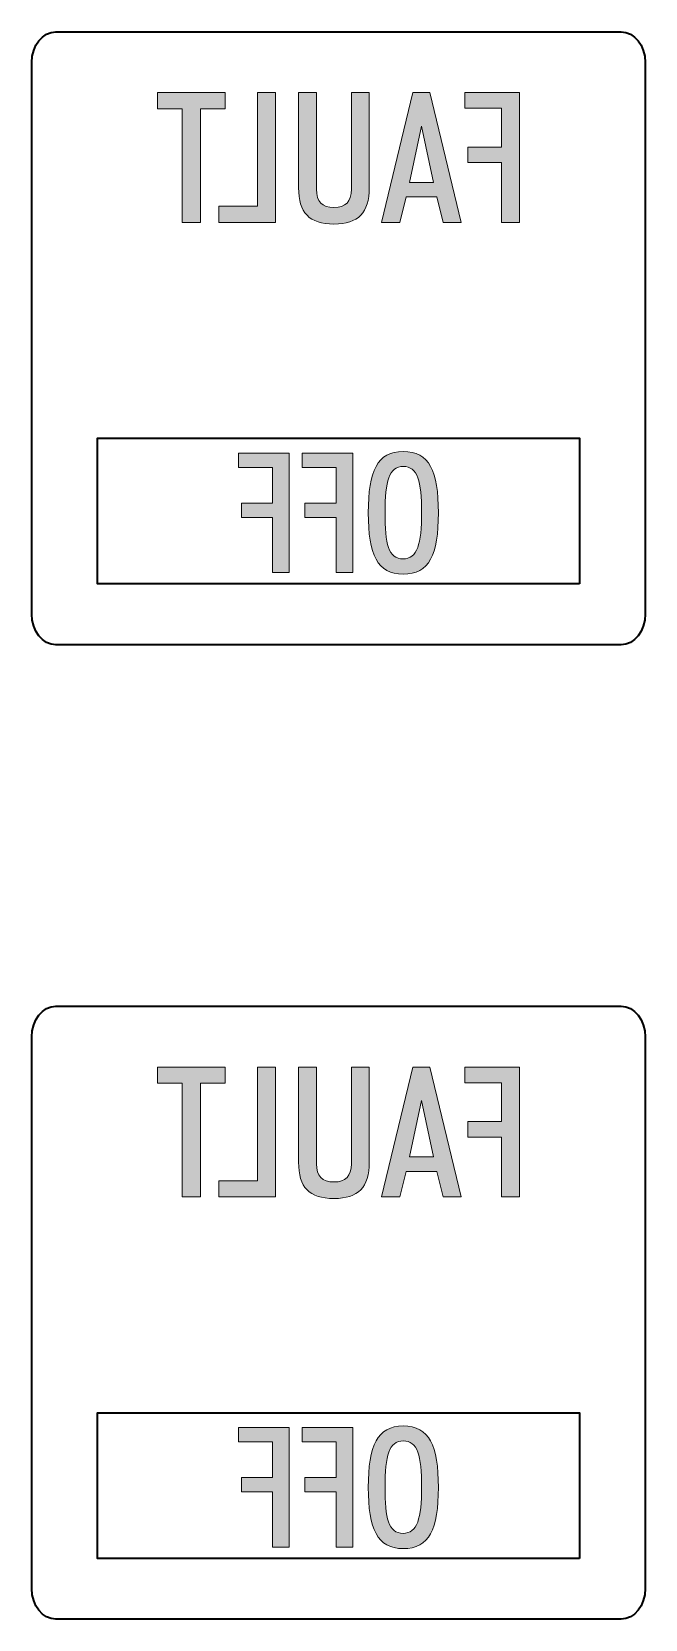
# Model space of a CAD drawing. Header units: millimetres. Extents: x 8 to 201, y 31 to 295.
# Drawn here: x 187.11 to 201.11, y 167.66 to 203.91 of the extents above; entities that cross this region are included whole.
import ezdxf

# ---------------------------------------------------------------- set-up
doc = ezdxf.new("R2010")
doc.units = ezdxf.units.MM
doc.header["$MEASUREMENT"] = 0
doc.layers.add('Layer 1', color=7, linetype='Continuous', lineweight=0)

# ---------------------------------------------------------------- blocks, each defined once
blk = doc.blocks.new('Block_76')
at = {"layer": 'Layer 1', "true_color": 0x1d1e1b, "transparency": 33554687}
h = blk.add_hatch(color=250, dxfattribs=at)
h.dxf.hatch_style = 2
edge = h.paths.add_edge_path()
edge.add_spline(control_points=[(196.01, 192.934), (196.01, 193.65), (195.919, 193.987), (195.591, 193.987), (195.263, 193.987), (195.176, 193.65), (195.176, 192.934), (195.176, 192.217), (195.251, 191.876), (195.587, 191.876), (195.911, 191.876), (196.01, 192.213), (196.01, 192.934)], knot_values=[0, 0, 0, 0, 1, 1, 1, 2, 2, 2, 3, 3, 3, 4, 4, 4, 4], degree=3, periodic=0)
edge = h.paths.add_edge_path()
edge.add_spline(control_points=[(196.393, 192.926), (196.393, 191.968), (196.184, 191.528), (195.591, 191.528), (194.998, 191.528), (194.793, 191.972), (194.793, 192.926), (194.793, 193.884), (194.998, 194.328), (195.591, 194.328), (196.184, 194.328), (196.393, 193.884), (196.393, 192.926)], knot_values=[0, 0, 0, 0, 1, 1, 1, 2, 2, 2, 3, 3, 3, 4, 4, 4, 4], degree=3, periodic=0)
h = blk.add_hatch(color=250, dxfattribs=at)
h.dxf.hatch_style = 2
edge = h.paths.add_edge_path()
edge.add_spline(control_points=[(192.987, 191.562), (192.987, 191.562), (192.608, 191.562), (192.608, 191.562), (192.608, 191.562), (192.608, 192.823), (192.608, 192.823), (192.608, 192.823), (191.896, 192.823), (191.896, 192.823), (191.896, 192.823), (191.896, 193.148), (191.896, 193.148), (191.896, 193.148), (192.608, 193.148), (192.608, 193.148), (192.608, 193.148), (192.608, 193.964), (192.608, 193.964), (192.608, 193.964), (191.833, 193.964), (191.833, 193.964), (191.833, 193.964), (191.833, 194.293), (191.833, 194.293), (191.833, 194.293), (192.987, 194.293), (192.987, 194.293), (192.987, 194.293), (192.987, 191.562), (192.987, 191.562)], knot_values=[0, 0, 0, 0, 1, 1, 1, 2, 2, 2, 3, 3, 3, 4, 4, 4, 5, 5, 5, 6, 6, 6, 7, 7, 7, 8, 8, 8, 9, 9, 9, 10, 10, 10, 10], degree=3, periodic=0)
h = blk.add_hatch(color=250, dxfattribs=at)
h.dxf.hatch_style = 2
edge = h.paths.add_edge_path()
edge.add_spline(control_points=[(194.437, 191.562), (194.437, 191.562), (194.058, 191.562), (194.058, 191.562), (194.058, 191.562), (194.058, 192.823), (194.058, 192.823), (194.058, 192.823), (193.347, 192.823), (193.347, 192.823), (193.347, 192.823), (193.347, 193.148), (193.347, 193.148), (193.347, 193.148), (194.058, 193.148), (194.058, 193.148), (194.058, 193.148), (194.058, 193.964), (194.058, 193.964), (194.058, 193.964), (193.283, 193.964), (193.283, 193.964), (193.283, 193.964), (193.283, 194.293), (193.283, 194.293), (193.283, 194.293), (194.437, 194.293), (194.437, 194.293), (194.437, 194.293), (194.437, 191.562), (194.437, 191.562)], knot_values=[0, 0, 0, 0, 1, 1, 1, 2, 2, 2, 3, 3, 3, 4, 4, 4, 5, 5, 5, 6, 6, 6, 7, 7, 7, 8, 8, 8, 9, 9, 9, 10, 10, 10, 10], degree=3, periodic=0)
at = {"layer": 'Layer 1'}
for points, knots in [([(196.393, 192.926), (196.393, 191.968), (196.184, 191.528), (195.591, 191.528), (194.998, 191.528), (194.793, 191.972), (194.793, 192.926), (194.793, 193.884), (194.998, 194.328), (195.591, 194.328), (196.184, 194.328), (196.393, 193.884), (196.393, 192.926)], [0, 0, 0, 0, 1, 1, 1, 2, 2, 2, 3, 3, 3, 4, 4, 4, 4]), ([(192.987, 191.562), (192.987, 191.562), (192.608, 191.562), (192.608, 191.562), (192.608, 191.562), (192.608, 192.823), (192.608, 192.823), (192.608, 192.823), (191.896, 192.823), (191.896, 192.823), (191.896, 192.823), (191.896, 193.148), (191.896, 193.148), (191.896, 193.148), (192.608, 193.148), (192.608, 193.148), (192.608, 193.148), (192.608, 193.964), (192.608, 193.964), (192.608, 193.964), (191.833, 193.964), (191.833, 193.964), (191.833, 193.964), (191.833, 194.293), (191.833, 194.293), (191.833, 194.293), (192.987, 194.293), (192.987, 194.293), (192.987, 194.293), (192.987, 191.562), (192.987, 191.562)], [0, 0, 0, 0, 1, 1, 1, 2, 2, 2, 3, 3, 3, 4, 4, 4, 5, 5, 5, 6, 6, 6, 7, 7, 7, 8, 8, 8, 9, 9, 9, 10, 10, 10, 10]), ([(194.437, 191.562), (194.437, 191.562), (194.058, 191.562), (194.058, 191.562), (194.058, 191.562), (194.058, 192.823), (194.058, 192.823), (194.058, 192.823), (193.347, 192.823), (193.347, 192.823), (193.347, 192.823), (193.347, 193.148), (193.347, 193.148), (193.347, 193.148), (194.058, 193.148), (194.058, 193.148), (194.058, 193.148), (194.058, 193.964), (194.058, 193.964), (194.058, 193.964), (193.283, 193.964), (193.283, 193.964), (193.283, 193.964), (193.283, 194.293), (193.283, 194.293), (193.283, 194.293), (194.437, 194.293), (194.437, 194.293), (194.437, 194.293), (194.437, 191.562), (194.437, 191.562)], [0, 0, 0, 0, 1, 1, 1, 2, 2, 2, 3, 3, 3, 4, 4, 4, 5, 5, 5, 6, 6, 6, 7, 7, 7, 8, 8, 8, 9, 9, 9, 10, 10, 10, 10]), ([(196.01, 192.934), (196.01, 193.65), (195.919, 193.987), (195.591, 193.987), (195.263, 193.987), (195.176, 193.65), (195.176, 192.934), (195.176, 192.217), (195.251, 191.876), (195.587, 191.876), (195.911, 191.876), (196.01, 192.213), (196.01, 192.934)], [0, 0, 0, 0, 1, 1, 1, 2, 2, 2, 3, 3, 3, 4, 4, 4, 4])]:
    blk.add_open_spline(points, degree=3, knots=knots, dxfattribs=at)
blk = doc.blocks.new('Block_77')
at = {"layer": 'Layer 1', "true_color": 0x1d1e1b, "transparency": 33554687}
h = blk.add_hatch(color=250, dxfattribs=at)
h.dxf.hatch_style = 2
edge = h.paths.add_edge_path()
edge.add_spline(control_points=[(190.96, 199.56), (190.96, 199.56), (190.545, 199.56), (190.545, 199.56), (190.545, 199.56), (190.545, 202.153), (190.545, 202.153), (190.545, 202.153), (189.979, 202.153), (189.979, 202.153), (189.979, 202.153), (189.979, 202.523), (189.979, 202.523), (189.979, 202.523), (191.526, 202.523), (191.526, 202.523), (191.526, 202.523), (191.526, 202.153), (191.526, 202.153), (191.526, 202.153), (190.96, 202.153), (190.96, 202.153), (190.96, 202.153), (190.96, 199.56), (190.96, 199.56)], knot_values=[0, 0, 0, 0, 1, 1, 1, 2, 2, 2, 3, 3, 3, 4, 4, 4, 5, 5, 5, 6, 6, 6, 7, 7, 7, 8, 8, 8, 8], degree=3, periodic=0)
h = blk.add_hatch(color=250, dxfattribs=at)
h.dxf.hatch_style = 2
edge = h.paths.add_edge_path()
edge.add_spline(control_points=[(192.679, 199.56), (192.679, 199.56), (191.385, 199.56), (191.385, 199.56), (191.385, 199.56), (191.385, 199.93), (191.385, 199.93), (191.385, 199.93), (192.268, 199.93), (192.268, 199.93), (192.268, 199.93), (192.268, 202.523), (192.268, 202.523), (192.268, 202.523), (192.679, 202.523), (192.679, 202.523), (192.679, 202.523), (192.679, 199.56), (192.679, 199.56)], knot_values=[0, 0, 0, 0, 1, 1, 1, 2, 2, 2, 3, 3, 3, 4, 4, 4, 5, 5, 5, 6, 6, 6, 6], degree=3, periodic=0)
h = blk.add_hatch(color=250, dxfattribs=at)
h.dxf.hatch_style = 2
edge = h.paths.add_edge_path()
edge.add_spline(control_points=[(194.814, 200.35), (194.814, 199.781), (194.57, 199.523), (194.008, 199.523), (193.447, 199.523), (193.202, 199.781), (193.202, 200.35), (193.202, 200.35), (193.202, 202.523), (193.202, 202.523), (193.202, 202.523), (193.61, 202.523), (193.61, 202.523), (193.61, 202.523), (193.61, 200.317), (193.61, 200.317), (193.61, 200.034), (193.738, 199.901), (194.008, 199.901), (194.278, 199.901), (194.407, 200.034), (194.407, 200.317), (194.407, 200.317), (194.407, 202.523), (194.407, 202.523), (194.407, 202.523), (194.814, 202.523), (194.814, 202.523), (194.814, 202.523), (194.814, 200.35), (194.814, 200.35)], knot_values=[0, 0, 0, 0, 1, 1, 1, 2, 2, 2, 3, 3, 3, 4, 4, 4, 5, 5, 5, 6, 6, 6, 7, 7, 7, 8, 8, 8, 9, 9, 9, 10, 10, 10, 10], degree=3, periodic=0)
h = blk.add_hatch(color=250, dxfattribs=at)
h.dxf.hatch_style = 2
edge = h.paths.add_edge_path()
edge.add_spline(control_points=[(196.006, 201.759), (196.006, 201.759), (195.731, 200.474), (195.731, 200.474), (195.731, 200.474), (196.28, 200.474), (196.28, 200.474), (196.28, 200.474), (196.006, 201.759), (196.006, 201.759)], knot_values=[0, 0, 0, 0, 1, 1, 1, 2, 2, 2, 3, 3, 3, 3], degree=3, periodic=0)
edge = h.paths.add_edge_path()
edge.add_spline(control_points=[(196.914, 199.56), (196.914, 199.56), (196.499, 199.56), (196.499, 199.56), (196.499, 199.56), (196.357, 200.142), (196.357, 200.142), (196.357, 200.142), (195.658, 200.142), (195.658, 200.142), (195.658, 200.142), (195.513, 199.56), (195.513, 199.56), (195.513, 199.56), (195.097, 199.56), (195.097, 199.56), (195.097, 199.56), (195.813, 202.523), (195.813, 202.523), (195.813, 202.523), (196.198, 202.523), (196.198, 202.523), (196.198, 202.523), (196.914, 199.56), (196.914, 199.56)], knot_values=[0, 0, 0, 0, 1, 1, 1, 2, 2, 2, 3, 3, 3, 4, 4, 4, 5, 5, 5, 6, 6, 6, 7, 7, 7, 8, 8, 8, 8], degree=3, periodic=0)
h = blk.add_hatch(color=250, dxfattribs=at)
h.dxf.hatch_style = 2
edge = h.paths.add_edge_path()
edge.add_spline(control_points=[(198.247, 199.56), (198.247, 199.56), (197.836, 199.56), (197.836, 199.56), (197.836, 199.56), (197.836, 200.927), (197.836, 200.927), (197.836, 200.927), (197.064, 200.927), (197.064, 200.927), (197.064, 200.927), (197.064, 201.281), (197.064, 201.281), (197.064, 201.281), (197.836, 201.281), (197.836, 201.281), (197.836, 201.281), (197.836, 202.166), (197.836, 202.166), (197.836, 202.166), (196.996, 202.166), (196.996, 202.166), (196.996, 202.166), (196.996, 202.523), (196.996, 202.523), (196.996, 202.523), (198.247, 202.523), (198.247, 202.523), (198.247, 202.523), (198.247, 199.56), (198.247, 199.56)], knot_values=[0, 0, 0, 0, 1, 1, 1, 2, 2, 2, 3, 3, 3, 4, 4, 4, 5, 5, 5, 6, 6, 6, 7, 7, 7, 8, 8, 8, 9, 9, 9, 10, 10, 10, 10], degree=3, periodic=0)
at = {"layer": 'Layer 1'}
for points, knots in [([(190.96, 199.56), (190.96, 199.56), (190.545, 199.56), (190.545, 199.56), (190.545, 199.56), (190.545, 202.153), (190.545, 202.153), (190.545, 202.153), (189.979, 202.153), (189.979, 202.153), (189.979, 202.153), (189.979, 202.523), (189.979, 202.523), (189.979, 202.523), (191.526, 202.523), (191.526, 202.523), (191.526, 202.523), (191.526, 202.153), (191.526, 202.153), (191.526, 202.153), (190.96, 202.153), (190.96, 202.153), (190.96, 202.153), (190.96, 199.56), (190.96, 199.56)], [0, 0, 0, 0, 1, 1, 1, 2, 2, 2, 3, 3, 3, 4, 4, 4, 5, 5, 5, 6, 6, 6, 7, 7, 7, 8, 8, 8, 8]), ([(192.679, 199.56), (192.679, 199.56), (191.385, 199.56), (191.385, 199.56), (191.385, 199.56), (191.385, 199.93), (191.385, 199.93), (191.385, 199.93), (192.268, 199.93), (192.268, 199.93), (192.268, 199.93), (192.268, 202.523), (192.268, 202.523), (192.268, 202.523), (192.679, 202.523), (192.679, 202.523), (192.679, 202.523), (192.679, 199.56), (192.679, 199.56)], [0, 0, 0, 0, 1, 1, 1, 2, 2, 2, 3, 3, 3, 4, 4, 4, 5, 5, 5, 6, 6, 6, 6]), ([(194.814, 200.35), (194.814, 199.781), (194.57, 199.523), (194.008, 199.523), (193.447, 199.523), (193.202, 199.781), (193.202, 200.35), (193.202, 200.35), (193.202, 202.523), (193.202, 202.523), (193.202, 202.523), (193.61, 202.523), (193.61, 202.523), (193.61, 202.523), (193.61, 200.317), (193.61, 200.317), (193.61, 200.034), (193.738, 199.901), (194.008, 199.901), (194.278, 199.901), (194.407, 200.034), (194.407, 200.317), (194.407, 200.317), (194.407, 202.523), (194.407, 202.523), (194.407, 202.523), (194.814, 202.523), (194.814, 202.523), (194.814, 202.523), (194.814, 200.35), (194.814, 200.35)], [0, 0, 0, 0, 1, 1, 1, 2, 2, 2, 3, 3, 3, 4, 4, 4, 5, 5, 5, 6, 6, 6, 7, 7, 7, 8, 8, 8, 9, 9, 9, 10, 10, 10, 10]), ([(196.914, 199.56), (196.914, 199.56), (196.499, 199.56), (196.499, 199.56), (196.499, 199.56), (196.357, 200.142), (196.357, 200.142), (196.357, 200.142), (195.658, 200.142), (195.658, 200.142), (195.658, 200.142), (195.513, 199.56), (195.513, 199.56), (195.513, 199.56), (195.097, 199.56), (195.097, 199.56), (195.097, 199.56), (195.813, 202.523), (195.813, 202.523), (195.813, 202.523), (196.198, 202.523), (196.198, 202.523), (196.198, 202.523), (196.914, 199.56), (196.914, 199.56)], [0, 0, 0, 0, 1, 1, 1, 2, 2, 2, 3, 3, 3, 4, 4, 4, 5, 5, 5, 6, 6, 6, 7, 7, 7, 8, 8, 8, 8]), ([(198.247, 199.56), (198.247, 199.56), (197.836, 199.56), (197.836, 199.56), (197.836, 199.56), (197.836, 200.927), (197.836, 200.927), (197.836, 200.927), (197.064, 200.927), (197.064, 200.927), (197.064, 200.927), (197.064, 201.281), (197.064, 201.281), (197.064, 201.281), (197.836, 201.281), (197.836, 201.281), (197.836, 201.281), (197.836, 202.166), (197.836, 202.166), (197.836, 202.166), (196.996, 202.166), (196.996, 202.166), (196.996, 202.166), (196.996, 202.523), (196.996, 202.523), (196.996, 202.523), (198.247, 202.523), (198.247, 202.523), (198.247, 202.523), (198.247, 199.56), (198.247, 199.56)], [0, 0, 0, 0, 1, 1, 1, 2, 2, 2, 3, 3, 3, 4, 4, 4, 5, 5, 5, 6, 6, 6, 7, 7, 7, 8, 8, 8, 9, 9, 9, 10, 10, 10, 10]), ([(196.006, 201.759), (196.006, 201.759), (195.731, 200.474), (195.731, 200.474), (195.731, 200.474), (196.28, 200.474), (196.28, 200.474), (196.28, 200.474), (196.006, 201.759), (196.006, 201.759)], [0, 0, 0, 0, 1, 1, 1, 2, 2, 2, 3, 3, 3, 3])]:
    blk.add_open_spline(points, degree=3, knots=knots, dxfattribs=at)
blk = doc.blocks.new('Block_96')
at = {"layer": 'Layer 1', "true_color": 0x1d1e1b, "transparency": 33554687}
h = blk.add_hatch(color=250, dxfattribs=at)
h.dxf.hatch_style = 2
edge = h.paths.add_edge_path()
edge.add_spline(control_points=[(192.987, 169.308), (192.987, 169.308), (192.608, 169.308), (192.608, 169.308), (192.608, 169.308), (192.608, 170.568), (192.608, 170.568), (192.608, 170.568), (191.896, 170.568), (191.896, 170.568), (191.896, 170.568), (191.896, 170.894), (191.896, 170.894), (191.896, 170.894), (192.608, 170.894), (192.608, 170.894), (192.608, 170.894), (192.608, 171.71), (192.608, 171.71), (192.608, 171.71), (191.833, 171.71), (191.833, 171.71), (191.833, 171.71), (191.833, 172.039), (191.833, 172.039), (191.833, 172.039), (192.987, 172.039), (192.987, 172.039), (192.987, 172.039), (192.987, 169.308), (192.987, 169.308)], knot_values=[0, 0, 0, 0, 1, 1, 1, 2, 2, 2, 3, 3, 3, 4, 4, 4, 5, 5, 5, 6, 6, 6, 7, 7, 7, 8, 8, 8, 9, 9, 9, 10, 10, 10, 10], degree=3, periodic=0)
h = blk.add_hatch(color=250, dxfattribs=at)
h.dxf.hatch_style = 2
edge = h.paths.add_edge_path()
edge.add_spline(control_points=[(194.437, 169.308), (194.437, 169.308), (194.058, 169.308), (194.058, 169.308), (194.058, 169.308), (194.058, 170.568), (194.058, 170.568), (194.058, 170.568), (193.347, 170.568), (193.347, 170.568), (193.347, 170.568), (193.347, 170.894), (193.347, 170.894), (193.347, 170.894), (194.058, 170.894), (194.058, 170.894), (194.058, 170.894), (194.058, 171.71), (194.058, 171.71), (194.058, 171.71), (193.283, 171.71), (193.283, 171.71), (193.283, 171.71), (193.283, 172.039), (193.283, 172.039), (193.283, 172.039), (194.437, 172.039), (194.437, 172.039), (194.437, 172.039), (194.437, 169.308), (194.437, 169.308)], knot_values=[0, 0, 0, 0, 1, 1, 1, 2, 2, 2, 3, 3, 3, 4, 4, 4, 5, 5, 5, 6, 6, 6, 7, 7, 7, 8, 8, 8, 9, 9, 9, 10, 10, 10, 10], degree=3, periodic=0)
h = blk.add_hatch(color=250, dxfattribs=at)
h.dxf.hatch_style = 2
edge = h.paths.add_edge_path()
edge.add_spline(control_points=[(196.01, 170.68), (196.01, 171.396), (195.919, 171.733), (195.591, 171.733), (195.263, 171.733), (195.176, 171.396), (195.176, 170.68), (195.176, 169.963), (195.251, 169.622), (195.587, 169.622), (195.911, 169.622), (196.01, 169.959), (196.01, 170.68)], knot_values=[0, 0, 0, 0, 1, 1, 1, 2, 2, 2, 3, 3, 3, 4, 4, 4, 4], degree=3, periodic=0)
edge = h.paths.add_edge_path()
edge.add_spline(control_points=[(196.393, 170.672), (196.393, 169.714), (196.184, 169.274), (195.591, 169.274), (194.998, 169.274), (194.793, 169.718), (194.793, 170.672), (194.793, 171.63), (194.998, 172.074), (195.591, 172.074), (196.184, 172.074), (196.393, 171.63), (196.393, 170.672)], knot_values=[0, 0, 0, 0, 1, 1, 1, 2, 2, 2, 3, 3, 3, 4, 4, 4, 4], degree=3, periodic=0)
at = {"layer": 'Layer 1'}
for points, knots in [([(192.987, 169.308), (192.987, 169.308), (192.608, 169.308), (192.608, 169.308), (192.608, 169.308), (192.608, 170.568), (192.608, 170.568), (192.608, 170.568), (191.896, 170.568), (191.896, 170.568), (191.896, 170.568), (191.896, 170.894), (191.896, 170.894), (191.896, 170.894), (192.608, 170.894), (192.608, 170.894), (192.608, 170.894), (192.608, 171.71), (192.608, 171.71), (192.608, 171.71), (191.833, 171.71), (191.833, 171.71), (191.833, 171.71), (191.833, 172.039), (191.833, 172.039), (191.833, 172.039), (192.987, 172.039), (192.987, 172.039), (192.987, 172.039), (192.987, 169.308), (192.987, 169.308)], [0, 0, 0, 0, 1, 1, 1, 2, 2, 2, 3, 3, 3, 4, 4, 4, 5, 5, 5, 6, 6, 6, 7, 7, 7, 8, 8, 8, 9, 9, 9, 10, 10, 10, 10]), ([(194.437, 169.308), (194.437, 169.308), (194.058, 169.308), (194.058, 169.308), (194.058, 169.308), (194.058, 170.568), (194.058, 170.568), (194.058, 170.568), (193.347, 170.568), (193.347, 170.568), (193.347, 170.568), (193.347, 170.894), (193.347, 170.894), (193.347, 170.894), (194.058, 170.894), (194.058, 170.894), (194.058, 170.894), (194.058, 171.71), (194.058, 171.71), (194.058, 171.71), (193.283, 171.71), (193.283, 171.71), (193.283, 171.71), (193.283, 172.039), (193.283, 172.039), (193.283, 172.039), (194.437, 172.039), (194.437, 172.039), (194.437, 172.039), (194.437, 169.308), (194.437, 169.308)], [0, 0, 0, 0, 1, 1, 1, 2, 2, 2, 3, 3, 3, 4, 4, 4, 5, 5, 5, 6, 6, 6, 7, 7, 7, 8, 8, 8, 9, 9, 9, 10, 10, 10, 10]), ([(196.393, 170.672), (196.393, 169.714), (196.184, 169.274), (195.591, 169.274), (194.998, 169.274), (194.793, 169.718), (194.793, 170.672), (194.793, 171.63), (194.998, 172.074), (195.591, 172.074), (196.184, 172.074), (196.393, 171.63), (196.393, 170.672)], [0, 0, 0, 0, 1, 1, 1, 2, 2, 2, 3, 3, 3, 4, 4, 4, 4]), ([(196.01, 170.68), (196.01, 171.396), (195.919, 171.733), (195.591, 171.733), (195.263, 171.733), (195.176, 171.396), (195.176, 170.68), (195.176, 169.963), (195.251, 169.622), (195.587, 169.622), (195.911, 169.622), (196.01, 169.959), (196.01, 170.68)], [0, 0, 0, 0, 1, 1, 1, 2, 2, 2, 3, 3, 3, 4, 4, 4, 4])]:
    blk.add_open_spline(points, degree=3, knots=knots, dxfattribs=at)
blk = doc.blocks.new('Block_97')
at = {"layer": 'Layer 1', "true_color": 0x1d1e1b, "transparency": 33554687}
h = blk.add_hatch(color=250, dxfattribs=at)
h.dxf.hatch_style = 2
edge = h.paths.add_edge_path()
edge.add_spline(control_points=[(190.96, 177.306), (190.96, 177.306), (190.545, 177.306), (190.545, 177.306), (190.545, 177.306), (190.545, 179.899), (190.545, 179.899), (190.545, 179.899), (189.979, 179.899), (189.979, 179.899), (189.979, 179.899), (189.979, 180.269), (189.979, 180.269), (189.979, 180.269), (191.526, 180.269), (191.526, 180.269), (191.526, 180.269), (191.526, 179.899), (191.526, 179.899), (191.526, 179.899), (190.96, 179.899), (190.96, 179.899), (190.96, 179.899), (190.96, 177.306), (190.96, 177.306)], knot_values=[0, 0, 0, 0, 1, 1, 1, 2, 2, 2, 3, 3, 3, 4, 4, 4, 5, 5, 5, 6, 6, 6, 7, 7, 7, 8, 8, 8, 8], degree=3, periodic=0)
h = blk.add_hatch(color=250, dxfattribs=at)
h.dxf.hatch_style = 2
edge = h.paths.add_edge_path()
edge.add_spline(control_points=[(192.679, 177.306), (192.679, 177.306), (191.385, 177.306), (191.385, 177.306), (191.385, 177.306), (191.385, 177.676), (191.385, 177.676), (191.385, 177.676), (192.268, 177.676), (192.268, 177.676), (192.268, 177.676), (192.268, 180.269), (192.268, 180.269), (192.268, 180.269), (192.679, 180.269), (192.679, 180.269), (192.679, 180.269), (192.679, 177.306), (192.679, 177.306)], knot_values=[0, 0, 0, 0, 1, 1, 1, 2, 2, 2, 3, 3, 3, 4, 4, 4, 5, 5, 5, 6, 6, 6, 6], degree=3, periodic=0)
h = blk.add_hatch(color=250, dxfattribs=at)
h.dxf.hatch_style = 2
edge = h.paths.add_edge_path()
edge.add_spline(control_points=[(194.814, 178.096), (194.814, 177.527), (194.57, 177.269), (194.008, 177.269), (193.447, 177.269), (193.202, 177.527), (193.202, 178.096), (193.202, 178.096), (193.202, 180.269), (193.202, 180.269), (193.202, 180.269), (193.61, 180.269), (193.61, 180.269), (193.61, 180.269), (193.61, 178.063), (193.61, 178.063), (193.61, 177.78), (193.738, 177.647), (194.008, 177.647), (194.278, 177.647), (194.407, 177.78), (194.407, 178.063), (194.407, 178.063), (194.407, 180.269), (194.407, 180.269), (194.407, 180.269), (194.814, 180.269), (194.814, 180.269), (194.814, 180.269), (194.814, 178.096), (194.814, 178.096)], knot_values=[0, 0, 0, 0, 1, 1, 1, 2, 2, 2, 3, 3, 3, 4, 4, 4, 5, 5, 5, 6, 6, 6, 7, 7, 7, 8, 8, 8, 9, 9, 9, 10, 10, 10, 10], degree=3, periodic=0)
h = blk.add_hatch(color=250, dxfattribs=at)
h.dxf.hatch_style = 2
edge = h.paths.add_edge_path()
edge.add_spline(control_points=[(196.006, 179.505), (196.006, 179.505), (195.731, 178.22), (195.731, 178.22), (195.731, 178.22), (196.28, 178.22), (196.28, 178.22), (196.28, 178.22), (196.006, 179.505), (196.006, 179.505)], knot_values=[0, 0, 0, 0, 1, 1, 1, 2, 2, 2, 3, 3, 3, 3], degree=3, periodic=0)
edge = h.paths.add_edge_path()
edge.add_spline(control_points=[(196.914, 177.306), (196.914, 177.306), (196.499, 177.306), (196.499, 177.306), (196.499, 177.306), (196.357, 177.888), (196.357, 177.888), (196.357, 177.888), (195.658, 177.888), (195.658, 177.888), (195.658, 177.888), (195.513, 177.306), (195.513, 177.306), (195.513, 177.306), (195.097, 177.306), (195.097, 177.306), (195.097, 177.306), (195.813, 180.269), (195.813, 180.269), (195.813, 180.269), (196.198, 180.269), (196.198, 180.269), (196.198, 180.269), (196.914, 177.306), (196.914, 177.306)], knot_values=[0, 0, 0, 0, 1, 1, 1, 2, 2, 2, 3, 3, 3, 4, 4, 4, 5, 5, 5, 6, 6, 6, 7, 7, 7, 8, 8, 8, 8], degree=3, periodic=0)
h = blk.add_hatch(color=250, dxfattribs=at)
h.dxf.hatch_style = 2
edge = h.paths.add_edge_path()
edge.add_spline(control_points=[(198.247, 177.306), (198.247, 177.306), (197.836, 177.306), (197.836, 177.306), (197.836, 177.306), (197.836, 178.673), (197.836, 178.673), (197.836, 178.673), (197.064, 178.673), (197.064, 178.673), (197.064, 178.673), (197.064, 179.027), (197.064, 179.027), (197.064, 179.027), (197.836, 179.027), (197.836, 179.027), (197.836, 179.027), (197.836, 179.912), (197.836, 179.912), (197.836, 179.912), (196.996, 179.912), (196.996, 179.912), (196.996, 179.912), (196.996, 180.269), (196.996, 180.269), (196.996, 180.269), (198.247, 180.269), (198.247, 180.269), (198.247, 180.269), (198.247, 177.306), (198.247, 177.306)], knot_values=[0, 0, 0, 0, 1, 1, 1, 2, 2, 2, 3, 3, 3, 4, 4, 4, 5, 5, 5, 6, 6, 6, 7, 7, 7, 8, 8, 8, 9, 9, 9, 10, 10, 10, 10], degree=3, periodic=0)
at = {"layer": 'Layer 1'}
for points, knots in [([(190.96, 177.306), (190.96, 177.306), (190.545, 177.306), (190.545, 177.306), (190.545, 177.306), (190.545, 179.899), (190.545, 179.899), (190.545, 179.899), (189.979, 179.899), (189.979, 179.899), (189.979, 179.899), (189.979, 180.269), (189.979, 180.269), (189.979, 180.269), (191.526, 180.269), (191.526, 180.269), (191.526, 180.269), (191.526, 179.899), (191.526, 179.899), (191.526, 179.899), (190.96, 179.899), (190.96, 179.899), (190.96, 179.899), (190.96, 177.306), (190.96, 177.306)], [0, 0, 0, 0, 1, 1, 1, 2, 2, 2, 3, 3, 3, 4, 4, 4, 5, 5, 5, 6, 6, 6, 7, 7, 7, 8, 8, 8, 8]), ([(192.679, 177.306), (192.679, 177.306), (191.385, 177.306), (191.385, 177.306), (191.385, 177.306), (191.385, 177.676), (191.385, 177.676), (191.385, 177.676), (192.268, 177.676), (192.268, 177.676), (192.268, 177.676), (192.268, 180.269), (192.268, 180.269), (192.268, 180.269), (192.679, 180.269), (192.679, 180.269), (192.679, 180.269), (192.679, 177.306), (192.679, 177.306)], [0, 0, 0, 0, 1, 1, 1, 2, 2, 2, 3, 3, 3, 4, 4, 4, 5, 5, 5, 6, 6, 6, 6]), ([(194.814, 178.096), (194.814, 177.527), (194.57, 177.269), (194.008, 177.269), (193.447, 177.269), (193.202, 177.527), (193.202, 178.096), (193.202, 178.096), (193.202, 180.269), (193.202, 180.269), (193.202, 180.269), (193.61, 180.269), (193.61, 180.269), (193.61, 180.269), (193.61, 178.063), (193.61, 178.063), (193.61, 177.78), (193.738, 177.647), (194.008, 177.647), (194.278, 177.647), (194.407, 177.78), (194.407, 178.063), (194.407, 178.063), (194.407, 180.269), (194.407, 180.269), (194.407, 180.269), (194.814, 180.269), (194.814, 180.269), (194.814, 180.269), (194.814, 178.096), (194.814, 178.096)], [0, 0, 0, 0, 1, 1, 1, 2, 2, 2, 3, 3, 3, 4, 4, 4, 5, 5, 5, 6, 6, 6, 7, 7, 7, 8, 8, 8, 9, 9, 9, 10, 10, 10, 10]), ([(196.914, 177.306), (196.914, 177.306), (196.499, 177.306), (196.499, 177.306), (196.499, 177.306), (196.357, 177.888), (196.357, 177.888), (196.357, 177.888), (195.658, 177.888), (195.658, 177.888), (195.658, 177.888), (195.513, 177.306), (195.513, 177.306), (195.513, 177.306), (195.097, 177.306), (195.097, 177.306), (195.097, 177.306), (195.813, 180.269), (195.813, 180.269), (195.813, 180.269), (196.198, 180.269), (196.198, 180.269), (196.198, 180.269), (196.914, 177.306), (196.914, 177.306)], [0, 0, 0, 0, 1, 1, 1, 2, 2, 2, 3, 3, 3, 4, 4, 4, 5, 5, 5, 6, 6, 6, 7, 7, 7, 8, 8, 8, 8]), ([(198.247, 177.306), (198.247, 177.306), (197.836, 177.306), (197.836, 177.306), (197.836, 177.306), (197.836, 178.673), (197.836, 178.673), (197.836, 178.673), (197.064, 178.673), (197.064, 178.673), (197.064, 178.673), (197.064, 179.027), (197.064, 179.027), (197.064, 179.027), (197.836, 179.027), (197.836, 179.027), (197.836, 179.027), (197.836, 179.912), (197.836, 179.912), (197.836, 179.912), (196.996, 179.912), (196.996, 179.912), (196.996, 179.912), (196.996, 180.269), (196.996, 180.269), (196.996, 180.269), (198.247, 180.269), (198.247, 180.269), (198.247, 180.269), (198.247, 177.306), (198.247, 177.306)], [0, 0, 0, 0, 1, 1, 1, 2, 2, 2, 3, 3, 3, 4, 4, 4, 5, 5, 5, 6, 6, 6, 7, 7, 7, 8, 8, 8, 9, 9, 9, 10, 10, 10, 10]), ([(196.006, 179.505), (196.006, 179.505), (195.731, 178.22), (195.731, 178.22), (195.731, 178.22), (196.28, 178.22), (196.28, 178.22), (196.28, 178.22), (196.006, 179.505), (196.006, 179.505)], [0, 0, 0, 0, 1, 1, 1, 2, 2, 2, 3, 3, 3, 3])]:
    blk.add_open_spline(points, degree=3, knots=knots, dxfattribs=at)

msp = doc.modelspace()

# ---------------------------------------------------------------- linework, layer by layer
at = {"layer": 'Layer 1', "color": 250, "lineweight": 35, "true_color": 0x1d1e1b}
for points in [[(199.613, 191.305), (188.613, 191.305), (188.613, 194.629), (199.613, 194.629)], [(199.613, 169.051), (188.613, 169.051), (188.613, 172.375), (199.613, 172.375)]]:
    msp.add_lwpolyline(points, close=True, dxfattribs=at)
at = {"layer": 'Layer 1', "color": 250, "lineweight": 35, "true_color": 0x1d1d1b}
for points in [[(200.563, 203.914), (200.563, 203.914), (187.663, 203.914), (187.663, 203.914), (187.361, 203.914), (187.113, 203.599), (187.113, 203.214), (187.113, 203.214), (187.113, 190.614), (187.113, 190.614), (187.113, 190.229), (187.361, 189.914), (187.663, 189.914), (187.663, 189.914), (200.563, 189.914), (200.563, 189.914), (200.866, 189.914), (201.113, 190.229), (201.113, 190.614), (201.113, 190.614), (201.113, 203.214), (201.113, 203.214), (201.113, 203.599), (200.866, 203.914), (200.563, 203.914)], [(200.563, 181.66), (200.563, 181.66), (187.663, 181.66), (187.663, 181.66), (187.361, 181.66), (187.113, 181.345), (187.113, 180.96), (187.113, 180.96), (187.113, 168.36), (187.113, 168.36), (187.113, 167.975), (187.361, 167.66), (187.663, 167.66), (187.663, 167.66), (200.563, 167.66), (200.563, 167.66), (200.866, 167.66), (201.113, 167.975), (201.113, 168.36), (201.113, 168.36), (201.113, 180.96), (201.113, 180.96), (201.113, 181.345), (200.866, 181.66), (200.563, 181.66)]]:
    msp.add_open_spline(points, degree=3, knots=[0, 0, 0, 0, 1, 1, 1, 2, 2, 2, 3, 3, 3, 4, 4, 4, 5, 5, 5, 6, 6, 6, 7, 7, 7, 8, 8, 8, 8], dxfattribs=at)

# ---------------------------------------------------------------- block references
at = {"layer": 'Layer 1'}
for name in ['Block_77', 'Block_76', 'Block_97', 'Block_96']:
    msp.add_blockref(name, (0, 0), dxfattribs=at)

doc.saveas('drawing.dxf')
